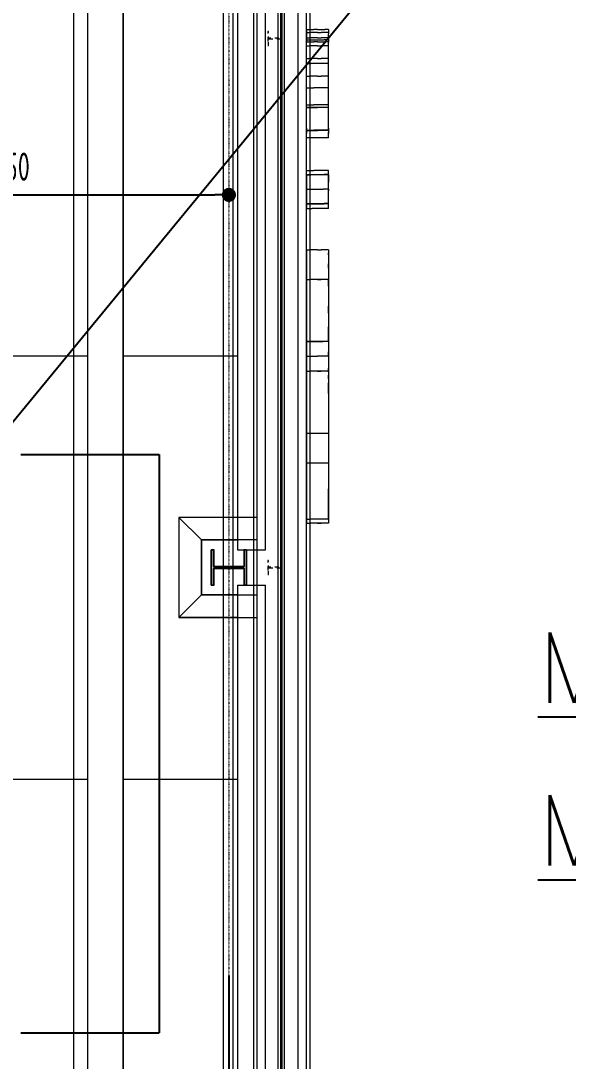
# Model space of a CAD drawing. Extents: x -32000 to 416743, y -254124 to 144214.
# Drawn here: x 260125 to 264005, y 79000 to 86375 of the extents above; entities that cross this region are included whole.
import ezdxf

# ---------------------------------------------------------------- set-up
doc = ezdxf.new("R2010")
doc.units = 0
doc.header["$LTSCALE"] = 10
for name, pattern in [('H12PL4$0$JJP_三點線', [0.9, 0.3, -0.15, 0, -0.15, 0, -0.15, 0, -0.15]), ('H12PL4$0$TAI_虛線', [5.644, 2.822, -2.822]), ('XFM7P40ICA$0$H12PL4$0$CENTERK1', [0.0983, 0.0833, -0.005, 0.005, -0.005]), ('XFM7P40ICA$0$H12PL4$0$JJP_三點線', [0.9, 0.3, -0.15, 0, -0.15, 0, -0.15, 0, -0.15]), ('XFM7P40ICA$0$H12PL4$0$JJP_虛線(退縮線、投影線、地下室範圍、非屬本工程、圖面分區)', [0.45, 0.3, -0.15]), ('XFM7P40ICA$0$H12PL4$0$TAI_虛線', [5.644, 2.822, -2.822])]:
    doc.linetypes.add(name, pattern=pattern)
for name, color, linetype in [('H12PL4$0$A-WALL-EX', 252, 'Continuous'), ('H12PL4$0$S-COL', 252, 'Continuous'), ('H12PL4$0$S-GRID', 252, 'Continuous'), ('H12PL4$0$S-SLAB-SHOW', 252, 'Continuous'), ('XFM1D40$0$M-HVAC-CMDUCT', 150, 'Continuous'), ('XFM1P40$0$$0$M-PIPE-TEXT-ARROR', 250, 'Continuous'), ('XFM1P40$0$E-CBL-DIM', 250, 'Continuous'), ('XFM1Q40$0$TYPE14X10', 7, 'Continuous'), ('XFM7P40ICA$0$H12PL4$0$A-WALL-EX', 252, 'Continuous'), ('XFM7P40ICA$0$H12PL4$0$Hattch', 252, 'Continuous'), ('XFM7P40ICA$0$H12PL4$0$L40_19_MEJI', 252, 'Continuous'), ('XFM7P40ICA$0$H12PL4$0$L40_19_STEEL2', 252, 'Continuous'), ('XFM7P40ICA$0$H12PL4$0$L40_19_SUGATA2', 252, 'Continuous'), ('XFM7P40ICA$0$H12PL4$0$L40_19_SUGATA3', 252, 'Continuous'), ('XFM7P40ICA$0$H12PL4$0$S-COL', 252, 'Continuous'), ('XFM7P40ICA$0$H12PL4$0$S-GRID', 252, 'Continuous')]:
    doc.layers.add(name, color=color, linetype=linetype)
doc.styles.add('XFM1P40$0$$0$aa-txt', font='isocp.shx', dxfattribs={"bigfont": 'chineset.shx'})
doc.styles.add('XFM1P40$0$dim-txt', font='isocp.shx', dxfattribs={"width": 0.7, "bigfont": 'chineset.shx'})
doc.styles.add('XFM1Q40$0$LSP', font='SIMPLEX.shx', dxfattribs={"bigfont": 'chineset.shx'})
doc.dimstyles.new('XFM1P40$0$$0$adim-200', dxfattribs={"dimscale": 200, "dimtxt": 0.3, "dimasz": 2.5, "dimexe": 0.1, "dimexo": 0.5, "dimgap": 0.15, "dimtad": 0, "dimdec": 4, "dimzin": 3, "dimdsep": 46, "dimtxsty": 'XFM1P40$0$$0$aa-txt', "dimcen": 2.5, "dimclrd": 256, "dimclre": 256, "dimclrt": 256, "dimadec": 0, "dimazin": 0, "dimtfac": 1, "dimtdec": 4, "dimtmove": 0, "dimatfit": 3, "dimfxl": 1, "dimtolj": 1, "dimtzin": 0, "dimarcsym": 0})
doc.dimstyles.new('XFM1P40$0$2000-dim', dxfattribs={"dimscale": 2000, "dimtxt": 0.1, "dimasz": 0.05, "dimexe": 0.1, "dimexo": 0.1, "dimgap": 0.05, "dimtad": 1, "dimdec": 0, "dimrnd": 5, "dimtxsty": 'XFM1P40$0$dim-txt', "dimblk": 'XFM1P40$0$_Dot', "dimcen": 2, "dimclrd": 256, "dimclre": 256, "dimclrt": 256, "dimadec": 0, "dimazin": 0, "dimtfac": 1, "dimtdec": 0, "dimtix": 1, "dimtmove": 2, "dimatfit": 3, "dimldrblk": 'XFM1P40$0$_Oblique', "dimfxl": 1, "dimtvp": 1, "dimarcsym": 0})

# ---------------------------------------------------------------- blocks, each defined once
blk = doc.blocks.new('H12PL4')
at = {"layer": 'H12PL4$0$A-WALL-EX', "lineweight": 0}
for p, q in [((261800, 30500), (261800, 89960)), ((262150, 86313.4), (262150, 86295.3)), ((262150, 86313.4), (262176, 86313.4)), ((262150, 86295.3), (262150, 86292.5)), ((262150, 86292.5), (262176, 86292.5)), ((262150, 86292.5), (262150, 86282.9)), ((262176, 86313.4), (262202, 86313.4)), ((262202, 86292.5), (262176, 86292.5)), ((262228, 86313.4), (262202, 86313.4)), ((262228, 86292.5), (262202, 86292.5)), ((262228, 86313.4), (262254, 86313.4)), ((262228, 86292.5), (262254, 86292.5)), ((262254, 86313.4), (262280, 86313.4)), ((262280, 86292.5), (262254, 86292.5)), ((262306, 86313.4), (262280, 86313.4)), ((262306, 86292.5), (262280, 86292.5)), ((262306, 86313.4), (262306, 86295.3)), ((262306, 86292.5), (262306, 86295.3)), ((262306, 86292.5), (262306, 86282.9)), ((262150, 86282.9), (262150, 86273.1)), ((262150, 86273.1), (262150, 86263.6)), ((262150, 86263.6), (262150, 86254.4)), ((262150, 86254.4), (262176, 86254.4)), ((262150, 86254.4), (262150, 86224)), ((262150, 86241.3), (262181.2, 86241.3)), ((262150, 86227.2), (262176, 86227.2)), ((262150, 86193.3), (262150, 86224)), ((262202, 86254.4), (262176, 86254.4)), ((262176, 86227.2), (262202, 86227.2)), ((262181.2, 86241.3), (262212.4, 86241.3)), ((262228, 86254.4), (262202, 86254.4)), ((262228, 86227.2), (262202, 86227.2)), ((262212.4, 86241.3), (262243.6, 86241.3)), ((262228, 86254.4), (262254, 86254.4)), ((262228, 86227.2), (262254, 86227.2)), ((262243.6, 86241.3), (262274.8, 86241.3)), ((262280, 86254.4), (262254, 86254.4)), ((262254, 86227.2), (262280, 86227.2)), ((262306, 86241.3), (262274.8, 86241.3)), ((262306, 86254.4), (262280, 86254.4)), ((262306, 86227.2), (262280, 86227.2)), ((262306, 86273.1), (262306, 86282.9)), ((262306, 86263.6), (262306, 86273.1)), ((262306, 86254.4), (262306, 86263.6)), ((262306, 86254.4), (262306, 86224)), ((262306, 86193.3), (262306, 86224)), ((262150, 86198.4), (262176, 86198.4)), ((262150, 86162.3), (262150, 86193.3)), ((262150, 86130.9), (262150, 86162.3)), ((262202, 86198.4), (262176, 86198.4)), ((262228, 86198.4), (262202, 86198.4)), ((262228, 86198.4), (262254, 86198.4)), ((262280, 86198.4), (262254, 86198.4)), ((262306, 86198.4), (262280, 86198.4)), ((262306, 86162.3), (262306, 86193.3)), ((262306, 86130.9), (262306, 86162.3)), ((262150, 86099.4), (262150, 86130.9)), ((262150, 86108.1), (262176, 86108.1)), ((262150, 86067.6), (262150, 86099.4)), ((262150, 86073.3), (262181.2, 86073.3)), ((262202, 86108.1), (262176, 86108.1)), ((262212.4, 86073.3), (262181.2, 86073.3)), ((262228, 86108.1), (262202, 86108.1)), ((262243.6, 86073.3), (262212.4, 86073.3)), ((262228, 86108.1), (262254, 86108.1)), ((262274.8, 86073.3), (262243.6, 86073.3)), ((262280, 86108.1), (262254, 86108.1)), ((262306, 86073.3), (262274.8, 86073.3)), ((262306, 86108.1), (262280, 86108.1)), ((262306, 86099.4), (262306, 86130.9)), ((262306, 86067.6), (262306, 86099.4)), ((262150, 86035.7), (262150, 86067.6)), ((262150, 86003.6), (262150, 86035.7)), ((262150, 85971.3), (262150, 86003.6)), ((262306, 86035.7), (262306, 86067.6)), ((262306, 86003.6), (262306, 86035.7)), ((262306, 85971.3), (262306, 86003.6)), ((262150, 85982.3), (262176, 85982.3)), ((262150, 85939.3), (262150, 85971.3)), ((262150, 85906.9), (262150, 85939.3)), ((262202, 85982.3), (262176, 85982.3)), ((262228, 85982.3), (262202, 85982.3)), ((262228, 85982.3), (262254, 85982.3)), ((262280, 85982.3), (262254, 85982.3)), ((262306, 85982.3), (262280, 85982.3)), ((262306, 85939.3), (262306, 85971.3)), ((262306, 85906.9), (262306, 85939.3)), ((262150, 85875.4), (262150, 85906.9)), ((262150, 85899.5), (262202, 85899.5)), ((262150, 85845.1), (262150, 85875.4)), ((262254, 85899.5), (262202, 85899.5)), ((262306, 85899.5), (262254, 85899.5)), ((262306, 85875.4), (262306, 85906.9)), ((262306, 85845.1), (262306, 85875.4)), ((262150, 85815.9), (262150, 85845.1)), ((262150, 85787.4), (262150, 85815.9)), ((262150, 85760.3), (262150, 85787.4)), ((262150, 85780.3), (262202, 85780.3)), ((262150, 85779.3), (262202, 85779.3)), ((262254, 85780.3), (262202, 85780.3)), ((262254, 85779.3), (262202, 85779.3)), ((262306, 85780.3), (262254, 85780.3)), ((262306, 85779.3), (262254, 85779.3)), ((262306, 85815.9), (262306, 85845.1)), ((262306, 85787.4), (262306, 85815.9)), ((262306, 85760.3), (262306, 85787.4)), ((262150, 85734.6), (262150, 85760.3)), ((262306, 85760), (262150, 85760)), ((262150, 85759.9), (262228, 85759.9)), ((262150, 85710.4), (262150, 85734.6)), ((262150, 85687.7), (262150, 85710.4)), ((262306, 85759.9), (262228, 85759.9)), ((262306, 85734.6), (262306, 85760.3)), ((262306, 85710.4), (262306, 85734.6)), ((262306, 85687.7), (262306, 85710.4)), ((262150, 85666.6), (262150, 85687.7)), ((262150, 85666.7), (262150, 85666.6)), ((262150, 85647), (262150, 85666.6)), ((262150, 85647), (262150, 85646.9)), ((262150, 85629.1), (262150, 85647)), ((262150, 85613.7), (262150, 85629.1)), ((262306, 85666.6), (262306, 85687.7)), ((262306, 85666.7), (262306, 85666.6)), ((262306, 85647), (262306, 85666.6)), ((262306, 85647), (262306, 85646.9)), ((262306, 85629.1), (262306, 85647)), ((262306, 85613.7), (262306, 85629.1)), ((262150, 85598.3), (262150, 85613.7)), ((262150, 85613.2), (262150, 85598.3)), ((262150, 85600.6), (262202, 85600.6)), ((262150, 85598.3), (262150, 85586.1)), ((262150, 85598.3), (262228, 85598.3)), ((262150, 85586.1), (262150, 85575.4)), ((262150, 85575.1), (262150, 85586.1)), ((262150, 85565.9), (262150, 85575.1)), ((262150, 85558.4), (262150, 85565.9)), ((262150, 85552.4), (262150, 85558.4)), ((262254, 85600.6), (262202, 85600.6)), ((262306, 85598.3), (262228, 85598.3)), ((262306, 85600.6), (262254, 85600.6)), ((262306, 85598.3), (262306, 85613.7)), ((262306, 85613.2), (262306, 85598.3)), ((262306, 85598.3), (262306, 85611.5)), ((262306, 85598.3), (262306, 85586.1)), ((262306, 85586.1), (262306, 85575.4)), ((262306, 85575.1), (262306, 85586.1)), ((262306, 85565.9), (262306, 85575.1)), ((262306, 85558.4), (262306, 85565.9)), ((262306, 85552.4), (262306, 85558.4)), ((262150, 85548.3), (262150, 85552.4)), ((262150, 85545.9), (262150, 85548.3)), ((262150, 85545.1), (262150, 85545.9)), ((262306, 85545.1), (262150, 85545.1)), ((262306, 85545.1), (262150, 85545.1)), ((262306, 85548.3), (262306, 85552.4)), ((262306, 85545.9), (262306, 85548.3)), ((262306, 85545.1), (262306, 85545.9)), ((262150, 85315.3), (262150, 85315.3)), ((262150, 85314.5), (262150, 85315.3)), ((262150, 85315.3), (262202, 85315.3)), ((262150, 85312.4), (262150, 85314.5)), ((262150, 85309.1), (262150, 85312.4)), ((262150, 85304.6), (262150, 85309.1)), ((262150, 85299.1), (262150, 85304.6)), ((262150, 85292.1), (262150, 85299.1)), ((262150, 85284.3), (262150, 85292.1)), ((262150, 85286.9), (262150, 85286.1)), ((262150, 85286.9), (262181.2, 85286.9)), ((262150, 85286.1), (262150, 85285.4)), ((262150, 85285.4), (262150, 85284.6)), ((262150, 85284.6), (262150, 85283.9)), ((262150, 85275.5), (262150, 85284.3)), ((262150, 85283.9), (262181.2, 85283.9)), ((262150, 85283.9), (262150, 85232.1)), ((262150, 85265.5), (262150, 85275.5)), ((262150, 85254.7), (262150, 85265.5)), ((262181.2, 85286.9), (262212.4, 85286.9)), ((262212.4, 85283.9), (262181.2, 85283.9)), ((262254, 85315.3), (262202, 85315.3)), ((262212.4, 85286.9), (262243.6, 85286.9)), ((262243.6, 85283.9), (262212.4, 85283.9)), ((262243.6, 85286.9), (262274.8, 85286.9)), ((262274.8, 85283.9), (262243.6, 85283.9)), ((262306, 85315.3), (262254, 85315.3)), ((262306, 85286.9), (262274.8, 85286.9)), ((262306, 85283.9), (262274.8, 85283.9)), ((262306, 85315), (262306, 85315.3)), ((262306, 85315.3), (262306, 85315.3)), ((262306, 85314.5), (262306, 85315.3)), ((262306, 85312.4), (262306, 85314.5)), ((262306, 85309.1), (262306, 85312.4)), ((262306, 85304.6), (262306, 85309.1)), ((262306, 85299.1), (262306, 85304.6)), ((262306, 85292.1), (262306, 85299.1)), ((262306, 85284.3), (262306, 85292.1)), ((262306, 85286.1), (262306, 85286.9)), ((262306, 85285.4), (262306, 85286.1)), ((262306, 85284.6), (262306, 85285.4)), ((262306, 85283.9), (262306, 85284.6)), ((262306, 85275.5), (262306, 85284.3)), ((262306, 85283.9), (262306, 85232.1)), ((262306, 85265.5), (262306, 85275.5)), ((262306, 85254.7), (262306, 85265.5)), ((262150, 85243.4), (262150, 85254.7)), ((262150, 85231.5), (262150, 85243.4)), ((262150, 85232.1), (262150, 85180.2)), ((262150, 85219.3), (262150, 85231.5)), ((262150, 85206.8), (262150, 85219.3)), ((262150, 85194.2), (262150, 85206.8)), ((262150, 85187.9), (262150, 85194.2)), ((262150, 85181.7), (262150, 85187.9)), ((262306, 85243.4), (262306, 85254.7)), ((262306, 85231.5), (262306, 85243.4)), ((262306, 85180.2), (262306, 85232.1)), ((262306, 85219.3), (262306, 85231.5)), ((262306, 85206.8), (262306, 85219.3)), ((262306, 85194.2), (262306, 85206.8)), ((262306, 85187.9), (262306, 85194.2)), ((262306, 85187.7), (262306, 85193.7)), ((262306, 85181.7), (262306, 85187.9)), ((262306, 85181.7), (262306, 85187.7)), ((262150, 85181.7), (262150, 85171)), ((262150, 85181.7), (262189, 85181.7)), ((262150, 85180.2), (262150, 85128.5)), ((262150, 85171), (262150, 85160.2)), ((262150, 85160.2), (262150, 85149.4)), ((262150, 85149.4), (262150, 85139.1)), ((262150, 85139.1), (262150, 85129.2)), ((262150, 85129.2), (262150, 85119.7)), ((262150, 85076.8), (262150, 85128.5)), ((262150, 85119.7), (262150, 85110.5)), ((262189, 85181.7), (262228, 85181.7)), ((262228, 85181.7), (262267, 85181.7)), ((262306, 85181.7), (262267, 85181.7)), ((262306, 85181.7), (262306, 85173.9)), ((262306, 85181.7), (262306, 85171)), ((262306, 85128.5), (262306, 85180.2)), ((262306, 85160.2), (262306, 85171)), ((262306, 85149.4), (262306, 85160.2)), ((262306, 85139.1), (262306, 85149.4)), ((262306, 85129.2), (262306, 85139.1)), ((262306, 85119.7), (262306, 85129.2)), ((262306, 85076.8), (262306, 85128.5)), ((262306, 85110.5), (262306, 85119.7)), ((262306, 85112.8), (262306, 85118.8)), ((262150, 85110.5), (262150, 85101.7)), ((262150, 85101.7), (262150, 85093.5)), ((262150, 85093.5), (262150, 85085.7)), ((262150, 85085.7), (262150, 85078.6)), ((262150, 85079.8), (262181.2, 85079.8)), ((262150, 85078.6), (262150, 85072)), ((262150, 85076.8), (262181.2, 85076.8)), ((262150, 85072), (262150, 85066.1)), ((262150, 85066.1), (262150, 85060.8)), ((262150, 85060.8), (262150, 85056.1)), ((262150, 85056.1), (262150, 85052.2)), ((262150, 85052.2), (262150, 85048.9)), ((262150, 85048.9), (262150, 85046.6)), ((262150, 85046.6), (262150, 85045.3)), ((262150, 85045.3), (262150, 85045)), ((262150, 85045), (262189, 85045)), ((262181.2, 85079.8), (262212.4, 85079.8)), ((262181.2, 85076.8), (262212.4, 85076.8)), ((262228, 85045), (262189, 85045)), ((262212.4, 85079.8), (262243.6, 85079.8)), ((262212.4, 85076.8), (262243.6, 85076.8)), ((262267, 85045), (262228, 85045)), ((262243.6, 85079.8), (262274.8, 85079.8)), ((262243.6, 85076.8), (262274.8, 85076.8)), ((262306, 85045), (262267, 85045)), ((262306, 85079.8), (262274.8, 85079.8)), ((262306, 85076.8), (262274.8, 85076.8)), ((262306, 85101.7), (262306, 85110.5)), ((262306, 85093.5), (262306, 85101.7)), ((262306, 85085.7), (262306, 85093.5)), ((262306, 85078.6), (262306, 85085.7)), ((262306, 85072), (262306, 85078.6)), ((262306, 85066.1), (262306, 85072)), ((262306, 85060.8), (262306, 85066.1)), ((262306, 85056.1), (262306, 85060.8)), ((262306, 85052.2), (262306, 85056.1)), ((262306, 85048.9), (262306, 85052.2)), ((262306, 85046.6), (262306, 85048.9)), ((262306, 85045.3), (262306, 85046.6)), ((262306, 85045), (262306, 85045.3)), ((262150, 84752.5), (262176, 84752.5)), ((262150, 84752.5), (262150, 84752.5)), ((262150, 84752.5), (262150, 84752.5)), ((262150, 84752.5), (262150, 84752.5)), ((262150, 84752.5), (262150, 84752.4)), ((262150, 84752.4), (262176, 84752.4)), ((262150, 84752.4), (262150, 84752.3)), ((262150, 84752.3), (262150, 84752.2)), ((262150, 84752.2), (262150, 84752)), ((262150, 84752), (262150, 84751.9)), ((262150, 84751.9), (262150, 84751.6)), ((262150, 84751.6), (262150, 84751.2)), ((262150, 84751.2), (262150, 84750.7)), ((262150, 84750.7), (262150, 84749.2)), ((262150, 84749.2), (262150, 84744.2)), ((262150, 84744.2), (262150, 84733.6)), ((262202, 84752.5), (262176, 84752.5)), ((262202, 84752.4), (262176, 84752.4)), ((262228, 84752.5), (262202, 84752.5)), ((262228, 84752.4), (262202, 84752.4)), ((262228, 84752.5), (262254, 84752.5)), ((262228, 84752.4), (262254, 84752.4)), ((262280, 84752.5), (262254, 84752.5)), ((262280, 84752.4), (262254, 84752.4)), ((262306, 84752.5), (262280, 84752.5)), ((262306, 84752.4), (262280, 84752.4)), ((262306, 84752.5), (262306, 84752.5)), ((262306, 84752.5), (262306, 84752.5)), ((262306, 84752.5), (262306, 84752.5)), ((262306, 84752.5), (262306, 84752.4)), ((262306, 84752.4), (262306, 84752.3)), ((262306, 84752.3), (262306, 84752.2)), ((262306, 84752.2), (262306, 84752)), ((262306, 84752), (262306, 84751.9)), ((262306, 84751.9), (262306, 84751.6)), ((262306, 84751.6), (262306, 84751.2)), ((262306, 84751.2), (262306, 84750.7)), ((262306, 84750.7), (262306, 84749.2)), ((262306, 84749.2), (262306, 84744.2)), ((262306, 84744.2), (262306, 84733.6)), ((262150, 84733.6), (262150, 84715.7)), ((262150, 84715.7), (262150, 84689.3)), ((262150, 84689.3), (262150, 84653.1)), ((262306, 84733.6), (262306, 84715.7)), ((262306, 84716.3), (262306, 84729.4)), ((262306, 84715.7), (262306, 84689.3)), ((262306, 84689.3), (262306, 84653.1)), ((262150, 84653.1), (262150, 84606)), ((262150, 84606), (262150, 84549.5)), ((262306, 84653.1), (262306, 84606)), ((262306, 84621.1), (262306, 84652.2)), ((262306, 84606), (262306, 84549.5)), ((262150, 84549.5), (262150, 84483.4)), ((262150, 84542), (262176, 84542)), ((262150, 84541.9), (262176, 84541.9)), ((262202, 84542), (262176, 84542)), ((262202, 84541.9), (262176, 84541.9)), ((262228, 84542), (262202, 84542)), ((262228, 84541.9), (262202, 84541.9)), ((262228, 84542), (262254, 84542)), ((262254, 84541.9), (262228, 84541.9)), ((262280, 84542), (262254, 84542)), ((262280, 84541.9), (262254, 84541.9)), ((262306, 84542), (262280, 84542)), ((262306, 84541.9), (262280, 84541.9)), ((262306, 84549.5), (262306, 84483.4)), ((262306, 84494.9), (262306, 84541.9)), ((262150, 84483.4), (262150, 84418.9)), ((262306, 84483.4), (262306, 84418.9)), ((262150, 84418.9), (262150, 84353.1)), ((262306, 84418.9), (262306, 84353.1)), ((262150, 84353.1), (262150, 84286.8)), ((262306, 84353.1), (262306, 84286.8)), ((262306, 84302.8), (262306, 84351.3)), ((262150, 84286.8), (262150, 84220.2)), ((262306, 84286.8), (262306, 84220.2)), ((262150, 84220.2), (262150, 84156.3)), ((262150, 84156.3), (262150, 84093.1)), ((262306, 84220.2), (262306, 84156.3)), ((262306, 84156.3), (262306, 84205.2)), ((262306, 84132), (262306, 84156.3)), ((262306, 84156.3), (262306, 84093.1)), ((262150, 84102.9), (262189, 84102.9)), ((262306, 84101.5), (262150, 84101.5)), ((262150, 84093.1), (262150, 84041.2)), ((262189, 84102.9), (262228, 84102.9)), ((262228, 84102.9), (262267, 84102.9)), ((262306, 84102.9), (262267, 84102.9)), ((262306, 84109.1), (262306, 84132)), ((262306, 84093.1), (262306, 84041.2)), ((262150, 84041.2), (262150, 83997.2)), ((262306, 84041.2), (262306, 83997.2)), ((262306, 83997.2), (262306, 84029.9)), ((262150, 83997.2), (262228, 83997.2)), ((262150, 83997.2), (262150, 83959.9)), ((262150, 83959.9), (262150, 83920.3)), ((262306, 83997.2), (262228, 83997.2)), ((262306, 83997.2), (262306, 83959.9)), ((262306, 83959.9), (262306, 83920.3)), ((262150, 83920.3), (262150, 83876.8)), ((262150, 83892.5), (262176, 83892.5)), ((262150, 83892.4), (262176, 83892.4)), ((262150, 83876.8), (262150, 83828.3)), ((262202, 83892.5), (262176, 83892.5)), ((262202, 83892.4), (262176, 83892.4)), ((262228, 83892.5), (262202, 83892.5)), ((262228, 83892.4), (262202, 83892.4)), ((262228, 83892.5), (262254, 83892.5)), ((262254, 83892.4), (262228, 83892.4)), ((262280, 83892.5), (262254, 83892.5)), ((262280, 83892.4), (262254, 83892.4)), ((262306, 83892.5), (262280, 83892.5)), ((262306, 83892.4), (262280, 83892.4)), ((262306, 83920.3), (262306, 83876.8)), ((262306, 83888), (262306, 83912.4)), ((262306, 83876.8), (262306, 83828.3)), ((262306, 83837.8), (262306, 83863.6)), ((262150, 83828.3), (262150, 83777.5)), ((262306, 83828.3), (262306, 83777.5)), ((262306, 83777.5), (262306, 83809.6)), ((262150, 83777.5), (262150, 83722.2)), ((262150, 83722.2), (262150, 83670.7)), ((262306, 83733), (262306, 83777.5)), ((262306, 83777.5), (262306, 83722.2)), ((262306, 83722.2), (262306, 83670.7)), ((262150, 83670.7), (262150, 83617.5)), ((262306, 83670.7), (262306, 83617.5)), ((262150, 83617.5), (262150, 83564.5)), ((262150, 83564.5), (262150, 83511.5)), ((262306, 83617.5), (262306, 83564.5)), ((262306, 83564.5), (262306, 83511.5)), ((262150, 83511.5), (262150, 83463.9)), ((262306, 83511.5), (262306, 83463.9)), ((262150, 83463.9), (262150, 83417.5)), ((262306, 83450), (262150, 83450)), ((262306, 83449.4), (262150, 83449.4)), ((262150, 83417.5), (262150, 83376.9)), ((262306, 83463.9), (262306, 83417.5)), ((262306, 83417.5), (262306, 83376.9)), ((262150, 83376.9), (262150, 83341.2)), ((262306, 83376.9), (262306, 83341.2)), ((262150, 83341.2), (262150, 83310.6)), ((262150, 83310.6), (262150, 83286.2)), ((262150, 83286.2), (262150, 83265.9)), ((262306, 83341.2), (262306, 83310.6)), ((262306, 83310.6), (262306, 83286.2)), ((262306, 83286.2), (262306, 83265.9)), ((262150, 83265.9), (262150, 83253.4)), ((262150, 83253.4), (262150, 83245.4)), ((262150, 83245.4), (262150, 83241)), ((262150, 83241), (262150, 83239.4)), ((262306, 83239.5), (262150, 83239.5)), ((262150, 83239.4), (262150, 83239.2)), ((262306, 83239.2), (262150, 83239.2)), ((262150, 83239.2), (262150, 83239.1)), ((262150, 83239.1), (262150, 83234.6)), ((262150, 83234.6), (262150, 83210.9)), ((262150, 83210.9), (262150, 83165.1)), ((262306, 83265.9), (262306, 83253.4)), ((262306, 83253.4), (262306, 83245.4)), ((262306, 83245.4), (262306, 83241)), ((262306, 83241), (262306, 83239.4)), ((262306, 83239.4), (262306, 83239.2)), ((262306, 83239.1), (262306, 83239.3)), ((262306, 83239.2), (262306, 83239.1)), ((262306, 83239.1), (262306, 83234.6)), ((262306, 83234.6), (262306, 83210.9)), ((262306, 83210.9), (262306, 83165.1)), ((262150, 83165.1), (262150, 83109.7)), ((262306, 83165.1), (262306, 83109.7)), ((262150, 83109.7), (262150, 83056.5)), ((262150, 83056.5), (262150, 83003.2)), ((262306, 83109.7), (262306, 83056.5)), ((262306, 82843.5), (262306, 83056.5)), ((262306, 83056.5), (262306, 83003.2)), ((262150, 83003.2), (262150, 82950)), ((262306, 83003.2), (262306, 82950)), ((262150, 82950), (262150, 82896.7)), ((262306, 82950), (262306, 82896.7)), ((262150, 82896.7), (262150, 82843.5)), ((262150, 82843.5), (262176, 82843.5)), ((262150, 82843.5), (262150, 82836.3)), ((262150, 82836.3), (262150, 82829.1)), ((262150, 82829.1), (262150, 82821.9)), ((262202, 82843.5), (262176, 82843.5)), ((262228, 82843.5), (262202, 82843.5)), ((262254, 82843.5), (262228, 82843.5)), ((262280, 82843.5), (262254, 82843.5)), ((262306, 82843.5), (262280, 82843.5)), ((262306, 82896.7), (262306, 82843.5)), ((262306, 82843.5), (262306, 82836.3)), ((262306, 82836.3), (262306, 82829.1)), ((262306, 82829.1), (262306, 82821.9)), ((262150, 82821.9), (262150, 82814.7)), ((262150, 82815.3), (262181.2, 82815.3)), ((262150, 82814.7), (262176, 82814.7)), ((262202, 82814.7), (262176, 82814.7)), ((262212.4, 82815.3), (262181.2, 82815.3)), ((262228, 82814.7), (262202, 82814.7)), ((262243.6, 82815.3), (262212.4, 82815.3)), ((262228, 82814.7), (262254, 82814.7)), ((262274.8, 82815.3), (262243.6, 82815.3)), ((262280, 82814.7), (262254, 82814.7)), ((262306, 82815.3), (262274.8, 82815.3)), ((262306, 82814.7), (262280, 82814.7)), ((262306, 82821.9), (262306, 82814.7))]:
    blk.add_line(p, q, dxfattribs=at)
at = {"layer": 'H12PL4$0$A-WALL-EX', "lineweight": 0, "flags": 128}
for points in [[(262150, 30500), (262150, 90550)], [(262150, 30500), (262150, 90550)], [(261950, 30500), (261950, 90350)], [(261965, 90365), (261965, 30500)], [(261775, 90175), (261775, 30500)], [(262175, 30500), (262175, 90175)], [(261560, 89960), (261560, 30500)]]:
    blk.add_lwpolyline(points, dxfattribs=at)
at = {"layer": 'H12PL4$0$S-COL', "linetype": 'H12PL4$0$TAI_虛線', "lineweight": 0, "flags": 128}
for points in [[(261975, 86200), (261975, 86300), (261970, 86300), (261970, 86252.5), (261880, 86252.5), (261880, 86300), (261875, 86300), (261875, 86200), (261880, 86200), (261880, 86247.5), (261970, 86247.5), (261970, 86200)], [(261975, 82450), (261975, 82550), (261970, 82550), (261970, 82502.5), (261880, 82502.5), (261880, 82550), (261875, 82550), (261875, 82450), (261880, 82450), (261880, 82497.5), (261970, 82497.5), (261970, 82450)]]:
    blk.add_lwpolyline(points, close=True, dxfattribs=at)
at = {"layer": 'H12PL4$0$S-COL', "lineweight": 0, "flags": 128}
for points in [[(261245, 82855), (261245, 82145)], [(261245, 82855), (261405, 82695)], [(261800, 82855), (261245, 82855)], [(261800, 82145), (261800, 82305), (261800, 82695), (261800, 82855)], [(261405, 82695), (261405, 82305)], [(261800, 82695), (261405, 82695)], [(261245, 82145), (261405, 82305)], [(261405, 82305), (261800, 82305)], [(261245, 82145), (261800, 82145)]]:
    blk.add_lwpolyline(points, dxfattribs=at)
blk.add_lwpolyline([(261725, 82375), (261725, 82625), (261705, 82625), (261705, 82507.5), (261495, 82507.5), (261495, 82625), (261475, 82625), (261475, 82375), (261495, 82375), (261495, 82492.5), (261705, 82492.5), (261705, 82375)], close=True, dxfattribs=at)
at = {"layer": 'H12PL4$0$S-GRID', "linetype": 'H12PL4$0$JJP_三點線', "lineweight": 0}
blk.add_line((261600, 128250), (261600, -28000), dxfattribs=at)
at = {"layer": 'H12PL4$0$S-SLAB-SHOW', "lineweight": 0}
for p, q in [((260500, 30500), (260500, 89560)), ((260850, 30500), (260850, 89560)), ((261630, 30500), (261630, 89560))]:
    blk.add_line(p, q, dxfattribs=at)
at = {"layer": 'H12PL4$0$S-SLAB-SHOW', "lineweight": 0, "flags": 128}
blk.add_lwpolyline([(261800, 30500), (261800, 89560)], dxfattribs=at)
blk = doc.blocks.new('XFM1D40')
at = {"layer": 'XFM1D40$0$M-HVAC-CMDUCT'}
for p, q in [((260125, 83300), (261105.4, 83300)), ((261105.4, 83300), (261105.4, 79200)), ((260125, 79200), (261105.4, 79200))]:
    blk.add_line(p, q, dxfattribs=at)
blk = doc.blocks.new('XFM1P40$0$_Dot')
at = {"color": 0, "linetype": 'ByBlock', "lineweight": -2}
blk.add_line((-0.5, 0), (-1, 0), dxfattribs=at)
at = {"color": 0, "linetype": 'ByBlock', "const_width": 0.5}
blk.add_lwpolyline([(-0.25, 0, 1), (0.25, 0, 1)], format="xyb", close=True, dxfattribs=at)
blk = doc.blocks.new('*D268')
at = {"layer": 'DEFPOINTS', "color": 0, "transparency": 16777216}
for p in [(258449.4, 85140.6, 0), (261600, 85141.3), (261600, 85140.6)]:
    blk.add_point(p, dxfattribs=at)
at = {"layer": 'XFM1P40$0$E-CBL-DIM', "lineweight": -2}
for p, q in [((258449.4, 85340.6), (258449.4, 85341.3)), ((261600, 85340.6), (261600, 85341.3)), ((258549.4, 85141.3), (261500, 85141.3))]:
    blk.add_line(p, q, dxfattribs=at)
at = {"layer": 'XFM1P40$0$E-CBL-DIM', "lineweight": -2, "xscale": 100, "yscale": 100, "zscale": 100, "rotation": 180}
blk.add_blockref('XFM1P40$0$_Dot', (258449.4, 85141.3), dxfattribs=at)
at = {"layer": 'XFM1P40$0$E-CBL-DIM', "lineweight": -2, "xscale": 100, "yscale": 100, "zscale": 100}
blk.add_blockref('XFM1P40$0$_Dot', (261600, 85141.3), dxfattribs=at)
at = {"layer": 'XFM1P40$0$E-CBL-DIM', "insert": (260024.7, 85341.3), "char_height": 200, "attachment_point": 5, "style": 'XFM1P40$0$dim-txt'}
blk.add_mtext('3150', dxfattribs=at)
blk = doc.blocks.new('XFM1P40$0$_Oblique')
at = {"color": 0, "linetype": 'ByBlock', "lineweight": -2}
blk.add_line((-0.5, -0.5), (0.5, 0.5), dxfattribs=at)
blk = doc.blocks.new('*D285')
at = {"layer": 'DEFPOINTS', "color": 0, "transparency": 16777216}
for p in [(261600, 79805), (261600, 78133.2), (258590, 77639.6, 0)]:
    blk.add_point(p, dxfattribs=at)
at = {"layer": 'XFM1P40$0$E-CBL-DIM', "lineweight": -2}
for p, q in [((261600, 79605), (261600, 77933.2)), ((258590, 77839.6), (258590, 78333.2)), ((258690, 78133.2), (261500, 78133.2))]:
    blk.add_line(p, q, dxfattribs=at)
at = {"layer": 'XFM1P40$0$E-CBL-DIM', "lineweight": -2, "xscale": 100, "yscale": 100, "zscale": 100, "rotation": 180}
blk.add_blockref('XFM1P40$0$_Dot', (258590, 78133.2), dxfattribs=at)
at = {"layer": 'XFM1P40$0$E-CBL-DIM', "lineweight": -2, "xscale": 100, "yscale": 100, "zscale": 100}
blk.add_blockref('XFM1P40$0$_Dot', (261600, 78133.2), dxfattribs=at)
at = {"layer": 'XFM1P40$0$E-CBL-DIM', "insert": (260095, 78333.2), "char_height": 200, "attachment_point": 5, "style": 'XFM1P40$0$dim-txt'}
blk.add_mtext('3010', dxfattribs=at)
blk = doc.blocks.new('XFM1Q40')
at = {"layer": 'XFM1Q40$0$TYPE14X10', "color": 4, "style": 'XFM1Q40$0$LSP'}
for s, p in [('%%UMMTN-F2-CRMAU-4001', (263789, 81540.2)), ('%%UMMTN-F2-CRAP-4001A,B', (263789, 80386.7))]:
    blk.add_text(s, height=500, dxfattribs=at).set_placement(p)
blk = doc.blocks.new('XFM7P40ICA$0$H12PL4')
at = {"layer": 'XFM7P40ICA$0$H12PL4$0$Hattch', "linetype": 'Continuous', "lineweight": 0}
blk.add_hatch(color=256, dxfattribs=at).paths.add_polyline_path([(261725, 82375), (261725, 82625), (261705, 82625), (261705, 82507.5), (261495, 82507.5), (261495, 82625), (261475, 82625), (261475, 82375), (261495, 82375), (261495, 82492.5), (261705, 82492.5), (261705, 82375)])
at = {"layer": 'XFM7P40ICA$0$H12PL4$0$A-WALL-EX', "linetype": 'XFM7P40ICA$0$H12PL4$0$JJP_虛線(退縮線、投影線、地下室範圍、非屬本工程、圖面分區)', "lineweight": 0}
blk.add_line((261995, 30500), (261995, 90375), dxfattribs=at)
at = {"layer": 'XFM7P40ICA$0$H12PL4$0$A-WALL-EX', "lineweight": 0}
for p, q in [((261800, 30500), (261800, 89960)), ((260500, 30500), (260500, 89560)), ((260850, 30500), (260850, 89560)), ((261630, 30500), (261630, 89560))]:
    blk.add_line(p, q, dxfattribs=at)
at = {"layer": 'XFM7P40ICA$0$H12PL4$0$A-WALL-EX', "lineweight": 0, "flags": 128}
for points in [[(262150, 30500), (262150, 90550)], [(261950, 30500), (261950, 90350)], [(261965, 90365), (261965, 30500)], [(261775, 90175), (261775, 30500)], [(262175, 30500), (262175, 90175)], [(261560, 89960), (261560, 30500)], [(261800, 30500), (261800, 89560)]]:
    blk.add_lwpolyline(points, dxfattribs=at)
at = {"layer": 'XFM7P40ICA$0$H12PL4$0$A-WALL-EX', "linetype": 'XFM7P40ICA$0$H12PL4$0$JJP_虛線(退縮線、投影線、地下室範圍、非屬本工程、圖面分區)', "lineweight": 0, "flags": 128}
for points in [[(262090, 30500), (262090, 90490)], [(261975, 89950), (261975, 86300)], [(261975, 86200), (261975, 82550)], [(261975, 82450), (261975, 78800)]]:
    blk.add_lwpolyline(points, dxfattribs=at)
at = {"layer": 'XFM7P40ICA$0$H12PL4$0$L40_19_MEJI', "lineweight": 0}
for p, q in [((244130, 84000), (260600, 84000)), ((260850, 84000), (261660, 84000)), ((244130, 81000), (260600, 81000)), ((260850, 81000), (261660, 81000))]:
    blk.add_line(p, q, dxfattribs=at)
at = {"layer": 'XFM7P40ICA$0$H12PL4$0$L40_19_MEJI', "lineweight": 0, "flags": 128}
blk.add_lwpolyline([(260600, 30980), (260600, 32750), (260350, 32750), (260350, 33250), (260600, 33250), (260600, 45250), (260350, 45250), (260350, 45750), (260600, 45750), (260600, 60250), (260350, 60250), (260350, 60750), (260600, 60750), (260600, 75250), (260350, 75250), (260350, 75750), (260600, 75750), (260600, 89250), (260350, 89250), (260350, 89750), (260850, 89750), (260850, 30980)], close=True, dxfattribs=at)
at = {"layer": 'XFM7P40ICA$0$H12PL4$0$L40_19_STEEL2', "lineweight": 0, "flags": 128}
blk.add_lwpolyline([(261725, 82625), (261725, 82375), (261711, 82375), (261711, 82487.5, 0.414214), (261703, 82495.5), (261497, 82495.5, 0.414214), (261489, 82487.5), (261489, 82375), (261475, 82375), (261475, 82625), (261489, 82625), (261489, 82512.5, 0.414214), (261497, 82504.5), (261703, 82504.5, 0.414214), (261711, 82512.5), (261711, 82625)], format="xyb", close=True, dxfattribs=at)
at = {"layer": 'XFM7P40ICA$0$H12PL4$0$L40_19_SUGATA2', "lineweight": 0}
blk.add_line((262175, 30485.5), (262175, 90575), dxfattribs=at)
at = {"layer": 'XFM7P40ICA$0$H12PL4$0$L40_19_SUGATA3', "lineweight": 0}
for p, q in [((261660, 89875), (261660, 82625)), ((261860, 82625), (261860, 89875)), ((261405, 82695), (261245, 82855)), ((261660, 82855), (261245, 82855)), ((261245, 82855), (261245, 82145)), ((261660, 82625), (261860, 82625)), ((261660, 82375), (261860, 82375)), ((261660, 82375), (261660, 75125)), ((261405, 82305), (261245, 82145)), ((261660, 82145), (261245, 82145))]:
    blk.add_line(p, q, dxfattribs=at)
at = {"layer": 'XFM7P40ICA$0$H12PL4$0$L40_19_SUGATA3', "linetype": 'XFM7P40ICA$0$H12PL4$0$CENTERK1', "lineweight": 0, "flags": 128}
for points in [[(262090, 30600), (262090, 90490), (249160, 90490), (249160, 90090), (244150, 90090), (244150, 89975), (249275, 89975)], [(261975, 90375), (261975, 30600)]]:
    blk.add_lwpolyline(points, dxfattribs=at)
at = {"layer": 'XFM7P40ICA$0$H12PL4$0$L40_19_SUGATA3', "lineweight": 0, "flags": 128}
for points in [[(261660, 82305), (261405, 82305), (261405, 82695), (261660, 82695)], [(261860, 75125), (261860, 82375)]]:
    blk.add_lwpolyline(points, dxfattribs=at)
at = {"layer": 'XFM7P40ICA$0$H12PL4$0$S-COL', "linetype": 'XFM7P40ICA$0$H12PL4$0$TAI_虛線', "lineweight": 0, "flags": 128}
for points in [[(261975, 86200), (261975, 86300), (261970, 86300), (261970, 86252.5), (261880, 86252.5), (261880, 86300), (261875, 86300), (261875, 86200), (261880, 86200), (261880, 86247.5), (261970, 86247.5), (261970, 86200)], [(261975, 82450), (261975, 82550), (261970, 82550), (261970, 82502.5), (261880, 82502.5), (261880, 82550), (261875, 82550), (261875, 82450), (261880, 82450), (261880, 82497.5), (261970, 82497.5), (261970, 82450)]]:
    blk.add_lwpolyline(points, close=True, dxfattribs=at)
at = {"layer": 'XFM7P40ICA$0$H12PL4$0$S-COL', "lineweight": 0, "flags": 128}
for points in [[(261245, 82855), (261245, 82145)], [(261245, 82855), (261405, 82695)], [(261800, 82855), (261245, 82855)], [(261800, 82145), (261800, 82305), (261800, 82695), (261800, 82855)], [(261405, 82695), (261405, 82305)], [(261800, 82695), (261405, 82695)], [(261245, 82145), (261405, 82305)], [(261405, 82305), (261800, 82305)], [(261245, 82145), (261800, 82145)]]:
    blk.add_lwpolyline(points, dxfattribs=at)
blk.add_lwpolyline([(261725, 82375), (261725, 82625), (261705, 82625), (261705, 82507.5), (261495, 82507.5), (261495, 82625), (261475, 82625), (261475, 82375), (261495, 82375), (261495, 82492.5), (261705, 82492.5), (261705, 82375)], close=True, dxfattribs=at)
at = {"layer": 'XFM7P40ICA$0$H12PL4$0$S-GRID', "linetype": 'XFM7P40ICA$0$H12PL4$0$JJP_三點線', "lineweight": 0}
blk.add_line((261600, 128250), (261600, -28000), dxfattribs=at)
blk = doc.blocks.new('XFM7P40ICA')
blk.add_blockref('XFM7P40ICA$0$H12PL4', (0, 0))
blk = doc.blocks.new('XFM1P40')
at = {"layer": 'XFM1P40$0$E-CBL-DIM'}
for base, p1, p2, picture, middle in [((261600, 85141.3), (258449.4, 85140.6, 0), (261600, 85140.6), '*D268', (260024.7, 85341.3)), ((261600, 78133.2), (258590, 77639.6, 0), (261600, 79805), '*D285', (260095, 78333.2))]:
    dim = blk.add_linear_dim(base=base, p1=p1, p2=p2, dimstyle='XFM1P40$0$2000-dim', dxfattribs=at)
    dim.commit()
    dim.dimension.update_dxf_attribs({"geometry": picture, "text_midpoint": middle})
at = {"layer": 'XFM1P40$0$$0$M-PIPE-TEXT-ARROR'}
blk.add_leader([(257246.6, 80099.5), (263643.4, 87883.5), (264329.5, 87883.5)], dimstyle='XFM1P40$0$$0$adim-200', dxfattribs=at)

msp = doc.modelspace()

# ---------------------------------------------------------------- block references
for name in ['XFM1P40', 'H12PL4', 'XFM7P40ICA', 'XFM1D40', 'XFM1Q40']:
    msp.add_blockref(name, (0, 0))

doc.saveas('drawing.dxf')
